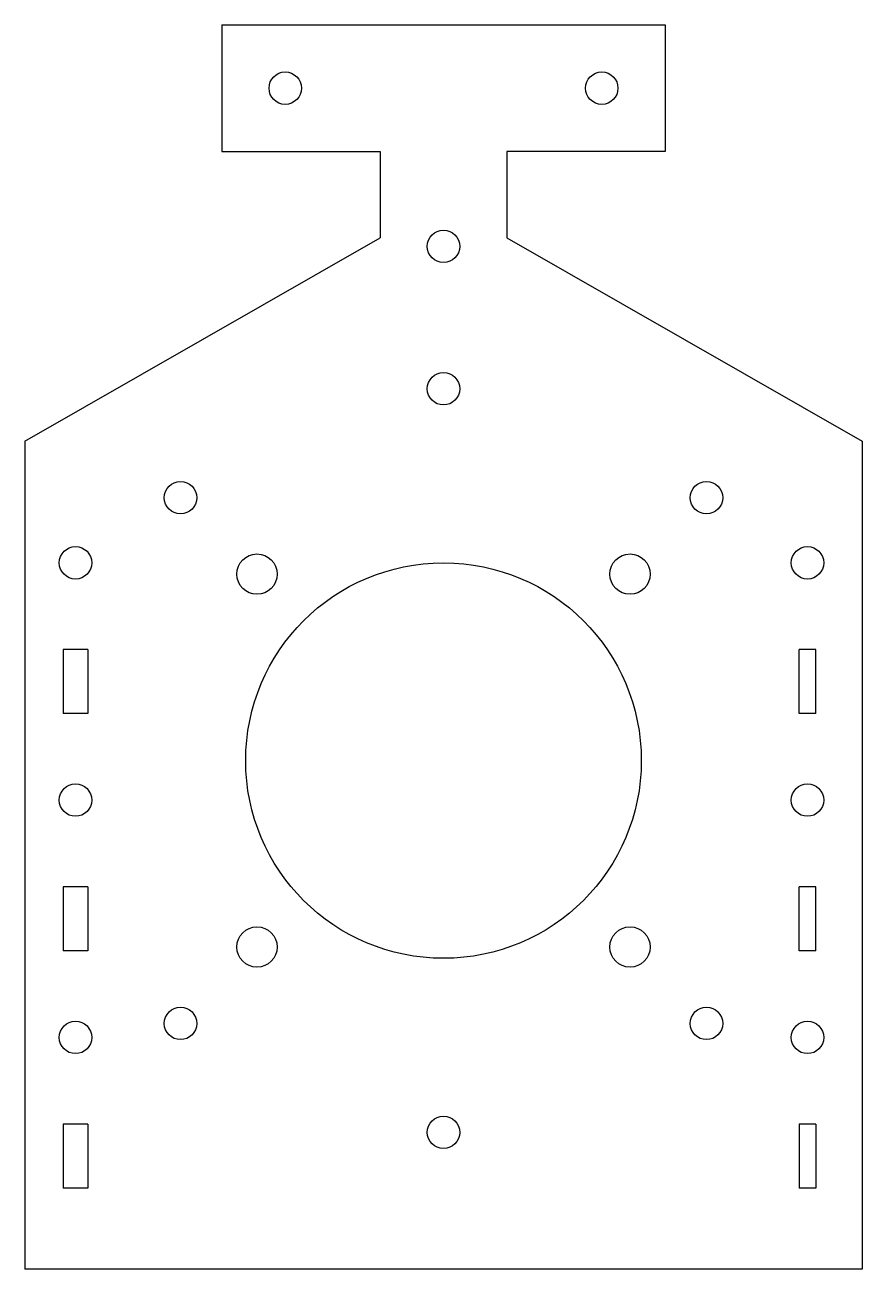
# Model space of a CAD drawing. Header units: millimetres. Extents: x -53 to 53, y -51 to 106.
import ezdxf

# ---------------------------------------------------------------- set-up
doc = ezdxf.new("R2010")
doc.units = ezdxf.units.MM

msp = doc.modelspace()

# ---------------------------------------------------------------- linework, layer by layer
at = {"color": 7, "linetype": 'Continuous', "lineweight": 25}
for p, q in [((-28, 106.5), (-28, 90.5)), ((-28, 106.5), (28, 106.5)), ((28, 106.5), (28, 90.5)), ((-28, 90.5), (-8, 90.5)), ((-8, 90.5), (-8, 79.57)), ((28, 90.5), (8, 90.5)), ((8, 90.5), (8, 79.57)), ((-52.9, 53.88), (-8, 79.57)), ((8, 79.57), (52.9, 53.88)), ((-52.9, 53.88), (-52.9, -50.79)), ((52.9, 53.88), (52.9, -50.79)), ((-44.95, 27.55), (-48.05, 27.55)), ((-48.05, 27.55), (-48.05, 19.45)), ((-44.95, 27.55), (-44.95, 19.45)), ((47.05, 27.55), (44.95, 27.55)), ((44.95, 19.45), (44.95, 27.55)), ((47.05, 19.45), (47.05, 27.55)), ((-44.95, 19.45), (-48.05, 19.45)), ((47.05, 19.45), (44.95, 19.45)), ((-44.95, -2.45), (-48.05, -2.45)), ((-48.05, -2.45), (-48.05, -10.55)), ((-44.95, -2.45), (-44.95, -10.55)), ((47.05, -2.45), (44.95, -2.45)), ((44.95, -10.55), (44.95, -2.45)), ((47.05, -10.55), (47.05, -2.45)), ((-44.95, -10.55), (-48.05, -10.55)), ((47.05, -10.55), (44.95, -10.55)), ((-44.95, -32.45), (-48.05, -32.45)), ((-48.05, -32.45), (-48.05, -40.55)), ((-44.95, -32.45), (-44.95, -40.55)), ((44.95, -32.45), (44.95, -40.55)), ((47.05, -32.45), (44.95, -32.45)), ((47.05, -32.45), (47.05, -40.55)), ((-44.95, -40.55), (-48.05, -40.55)), ((47.05, -40.55), (44.95, -40.55)), ((52.9, -50.79), (-52.9, -50.79))]:
    msp.add_line(p, q, dxfattribs=at)
for centre, radius in [((-20, 98.5), 2.05), ((20, 98.5), 2.05), ((0, 78.5), 2.05), ((0, 60.5), 2.05), ((-33.23, 46.73), 2.05), ((33.23, 46.73), 2.05), ((-46.5, 38.5), 2.05), ((-23.57, 37.07), 2.55), ((23.57, 37.07), 2.55), ((46, 38.5), 2.05), ((0, 13.5), 25), ((-46.5, 8.5), 2.05), ((46, 8.5), 2.05), ((-23.57, -10.07), 2.55), ((23.57, -10.07), 2.55), ((-33.23, -19.73), 2.05), ((33.23, -19.73), 2.05), ((-46.5, -21.5), 2.05), ((46, -21.5), 2.05), ((0, -33.5), 2.05)]:
    msp.add_circle(centre, radius, dxfattribs=at)

doc.saveas('drawing.dxf')
